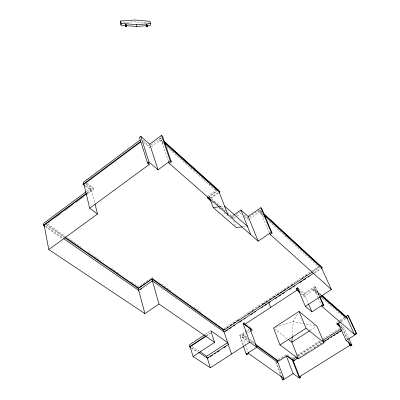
<?xml version="1.0" encoding="UTF-8"?>
<svg xmlns="http://www.w3.org/2000/svg" width="400" height="400" viewBox="0 0 400 400"><rect width="100%" height="100%" fill="white"/><g stroke="black" fill="none" stroke-linecap="round" stroke-linejoin="round"><path stroke-width="0.3" stroke-dasharray="2 1.5" d="M292.26 335.945L293.175 321.66L297.81 313.61M85.855 184.085L91.1 188.12L90.655 190.18L84.91 185.785M86.62 191.44L91.1 188.12M150.855 145.01L161.58 137.065M87.04 192.805L93.51 188.01L86.86 182.88M163.405 143.835L159.7 140.53L159.28 139.29L160.645 138.275L162.04 139.53M87.11 193.465L91.6 190.14L84.91 185.01M47.965 223.245L49.46 222.135M55.44 217.705L56.935 216.6M57.435 216.23L58.93 215.125M59.43 214.755L60.925 213.65M64.915 210.695L66.41 209.59M66.91 209.22L68.405 208.11M68.905 207.745L70.4 206.635M70.895 206.265L72.395 205.16M76.38 202.205L77.875 201.1M78.375 200.73L79.87 199.625M80.37 199.255L81.865 198.15M82.365 197.78L83.86 196.67M86.85 194.455L93.83 189.29L93.51 188.01M151.4 146.675L159.7 140.53M168.415 161.055L161.315 140.235L161.85 139.835L160.645 138.275M206.89 196.67L216.145 190.12M218.48 192.935L210.67 198.45L209.09 196.56L217.86 190.36M208.32 197.205L216.61 191.345L216.3 190.53M210.3 198.15L218.11 192.63M231.61 216.475L233.08 215.455M231.985 217.56L235.495 215.125M236 214.775L240.51 211.645M233.62 218.48L236.635 216.39M237.135 216.045L241.155 213.255M249.205 217.05L260.165 209.485M264.225 216.87L259.17 212.235L258.665 211.035L259.93 210.165L262.215 212.265M249.835 218.675L259.17 212.235M269.39 232.65L260.725 212.055L261.22 211.715L262.14 212.56M205.095 334.515L209.765 331.44M206.465 335.56L210.61 332.83M206.245 336.13L210.4 333.39M223.735 328.745L237.24 319.865M237.76 319.525L265.3 301.43M265.82 301.09L279.33 292.21M281.41 290.845L290.24 285.04M290.76 284.7L310.505 271.725M311.025 271.385L318.3 266.605M312.365 271.585L319.125 267.145M313.11 271.525L319.35 267.425L267.44 219.82M314.735 272.41L320.485 268.64M314.45 273.015L320.695 268.92M243.095 345.35L239.59 335.39L244.8 332M245.32 331.66L249.485 328.95M298.895 289.035L304.03 293.435L314.925 286.34L315.61 286.945L319.555 295.845M239.59 335.39L240.335 335.93L246.62 331.84M247.145 331.5L249.76 329.795M299.95 291.69L303.57 294.78L315.61 286.945M248.885 342.13L242.375 337.42L242.14 335.25L243.245 334.525L247.745 337.8M321.83 297.78L313.39 290.41L312.87 289.23L314.035 288.475L321.525 295.045M243.245 334.525L243.675 335.725L249.86 331.705M301.075 293.65L304.245 296.355L313.39 290.41M242.375 337.42L242.81 337.14L248.315 341.125M318.045 297.555L314.855 290.33L315.31 290.03L320.925 294.955M310.14 330.515L316.405 326.52M278.44 359.365L286.51 354.25L292.37 358.615M339.425 320.7L336.265 322.7L336.955 324.235M339.95 320.365L344.68 317.365M278.72 360.1L285.575 355.76M340.615 320.875L344.8 318.23M341.09 321.615L345.745 318.67M291.86 358.51L294.495 356.85M295.02 356.52L296.6 355.52M297.125 355.19L319.76 340.895M322.92 338.905L339.235 328.6M339.765 328.265L341.345 327.27L341.96 327.795L347.08 339.135M297.775 355.68L320.395 341.405M298.115 356.015L320.78 341.72M340.41 326.24L342.71 328.205L343.815 327.51L348.625 338.12M299.035 357.175L322.22 342.56M304.03 354.38L308.245 351.725M314.04 348.07L322.47 342.76M275.775 327.25L293.175 321.66L315.1 325.84M220.35 206.635L223.34 206.265M242.75 226.86L246.295 226.485M123.36 22.61L134.575 21.795L149.605 23.105M191.65 347.745L198.225 352.1M191.41 348.165L197.525 352.21M192.065 346.455L199.14 351.155M45.74 226.3L63.2 238.33M45.305 226.705L62.22 238.345M46.465 224.35L64.92 237.115M45.865 224.595L64.32 237.35M47.755 224.11L65.68 236.53M68.24 238.305L81.04 247.175M88.72 252.5L100.5 260.66M111.255 268.115L119.96 274.15M131.735 282.31L138.395 286.925L152.1 277.43L153.12 278.155M161.245 283.98L170.9 290.895M193.76 307.27L200.87 312.365M243.675 335.725L247.67 338.635M250.67 340.81L254.67 343.72M242.14 335.25L248.14 339.605M251.145 341.785L254.145 343.96M249.74 339.255L254.74 342.89M246.585 324.505L251.375 328.075M274.42 328.745L287.99 339.175M86.22 183.43L93.83 189.29M338.45 322.915L343.815 327.51M143.05 140.55L148.94 145.7M312.87 289.23L319.905 295.38M322.3 298.19L344.805 317.85M143.575 142.205L149.935 147.76L149.395 146.095M212.02 201.98L212.955 202.795M219.03 208.1L220.43 209.325M224.17 212.59L227.905 215.855M230.245 217.895L231.18 218.71M209.09 196.56L225.485 210.94M227.825 212.99L232.04 216.69L233.275 218.26M213.9 201.28L218.515 205.325M218.975 205.725L220.82 207.345M221.28 207.75L224.97 210.985M229.585 215.025L232.815 217.86M314.855 290.33L320.475 295.25M167.105 147.14L216.61 191.345M244.305 216.07L248.36 219.69L247.71 218.08L244.11 214.86M161.315 140.235L163.16 141.89M159.28 139.29L162.98 142.595M171.765 150.445L172.685 151.275M185.17 162.43L186.095 163.255M190.715 167.39L191.64 168.215M209.21 183.92L210.135 184.75M214.755 188.88L215.68 189.705M260.725 212.055L262.555 213.735M258.665 211.035L262.8 214.83M285.76 235.91L286.675 236.75M259.93 210.165L261.22 211.715M314.035 288.475L315.31 290.03M342.71 328.205L347.76 339.375M348.015 339.935L348.77 341.61M341.345 327.27L341.86 328.42M314.925 286.34L319.115 295.8M318.29 298.11L321.23 304.78M304.03 293.435L308.35 303.48M303.57 294.78L304.245 296.355M233.65 220.84L235.39 225.315M276.3 362.34L281.025 374.875M275.63 361.855L280.35 374.395M242.81 337.14L245.305 344.185M245.515 344.77L248.01 351.815M240.335 335.93L243.43 344.71M91.6 190.14L94.835 203.27"/><path stroke-width="0.6" d="M292.22 336.565L291.865 342.155L298.515 358.845L324.035 342.775L316.93 326.19L299.045 311.465L273.455 328L279.995 344.925L298.515 358.845M190.39 347.49L189.37 346.815L189.535 344.775L204.58 334.86M120.45 21.03L120.245 22.835L121.03 25.145L136.25 26.465L150.475 25.395L150.72 23.605L149.855 21.315L134.8 20L120.45 21.03L121.235 23.335L121.03 25.145M125.25 24.265L125.755 26.65L126.52 26.655L126.6 25.98L126.03 24.335L125.25 24.265L125.755 26.65M125.95 25.01L126.03 24.335M136.25 26.465L136.48 24.66L150.72 23.605M146.135 24.51L146.65 26.815L147.4 26.825L147.495 26.15L146.86 24.455L146.135 24.51L146.65 26.815M146.77 25.13L146.86 24.455M84.435 185.42L83 184.32L83.47 182.255L140.19 139.955M44.795 226.35L43.255 225.29L43.815 223.175L86.12 191.81M149.69 144.165L161.505 135.4L170.25 160.885L158.05 169.795L149.69 144.165L140.795 136.355L139.43 137.375L147.57 163.08L149.23 164.495L89.695 208.215L97.485 214.015L48.77 249.58L144.935 313.63L159 304.05L214.6 342.385L193.07 356.475L190.13 346.74L206.245 336.13M83 184.32L140.89 141.19M140.815 141.93L83.955 184.28L89.695 208.215M43.255 225.29L86.165 193.51M86.61 193.835L44.2 225.24L48.77 249.58M147.57 163.08L148.985 162.045L140.795 136.355M269.63 233.225L270.11 234.37L272.065 233.04L271.235 232.29L258.15 241.185L169.2 163.37L171.32 161.825L162.555 136.345L161.505 135.4M208.32 197.205L207.345 197.895L211.085 201.16M218.97 192.59L219.945 191.9L218.345 190.015L164.37 141.615M233.57 215.115L240.925 210.005L248.13 216.47L258.15 241.185M138.505 290.41L138.155 288.375L145.76 283.115M146.77 282.41L149.815 280.305M150.83 279.605L151.84 278.9L223.395 330.015L223.77 331.8M63.715 238.685L138.685 290.355L152.4 280.87L224.03 331.9L231.535 354.06M140.625 289.515L141.64 288.815M248.13 216.47L260.835 207.695L261.66 208.455L272.065 233.04M189.37 346.815L205.945 335.9M223.395 330.015L224.955 328.99M227.035 327.625L228.075 326.94M230.155 325.575L231.72 324.55M233.8 323.18L235.36 322.155M237.44 320.79L239 319.765M248.365 313.615L249.41 312.93M252.01 311.22L253.05 310.54M258.775 306.78L259.815 306.095M262.415 304.39L264.495 303.02M266.055 301.995L267.1 301.315M269.7 299.605L271.26 298.58M273.34 297.215L274.9 296.19M276.985 294.82L278.545 293.795M280.105 292.77L281.665 291.745M283.745 290.38L285.31 289.355M287.39 287.99L288.95 286.965M291.03 285.595L292.59 284.57M301.96 278.42L303 277.735M305.6 276.03L306.64 275.345M312.065 272.21L224.14 329.94L152.46 278.675L138.73 288.18L65.435 237.47M224.03 331.9L313.69 273.095M225.46 331.37L227.54 330.005M229.105 328.985L231.185 327.62M233.785 325.91L234.83 325.23M239.51 322.16L241.595 320.795M244.195 319.085L245.235 318.405M250.96 314.65L252.52 313.625M254.605 312.26L255.645 311.58M261.89 307.485L262.93 306.8M265.01 305.435L266.575 304.41M268.655 303.045L270.215 302.025M275.42 298.61L276.98 297.585M279.065 296.22L280.625 295.2M282.705 293.835L284.265 292.81M289.47 289.395L291.035 288.375M293.115 287.01L294.675 285.985M299.88 282.57L301.96 281.205M303.525 280.18L305.605 278.815M308.205 277.11L309.245 276.43M321.215 268.58L322.26 267.895L320.69 266.12L263.585 213.53M280.78 375.535L282.28 379.525L283.91 378.505L277.855 362.5L249.82 342.245L243.07 323.455L244.19 322.72L244.77 324.325L252.44 330.03L250.375 331.37M299.715 292.495L297 290.18L296.33 288.595L297.495 287.835L298.43 288.635M244.77 324.325L297 290.18M200.15 351.825L206.72 356.19L227.64 342.565L228.12 343.635M250.285 329.455L251.335 328.775M198.73 352.435L207.33 358.135L228.295 344.495M207.73 358.275L208.775 357.6M210.34 356.58L212.425 355.225M214.51 353.865L215.555 353.19M217.12 352.17L219.205 350.815M223.9 347.76L225.99 346.405M193.07 356.475L210.36 367.745L249.82 342.245M297.495 287.835L305.37 306.34L331.4 289.51L321.53 267.955L264.385 215.42M243.305 345.935L246.19 354.135L256.81 347.305L250.005 328.61L243.07 323.455M305.37 306.34L311.945 311.855L323.06 304.705L323.75 305.3L321.97 306.445L321.475 305.335M246.19 354.135L246.94 354.665L248.635 353.575L283.91 378.505M279.995 344.925L306.055 328.275L324.035 342.775M309.62 330.845L291.865 342.155L288.47 339.545M345.735 316.7L347.84 315.365L348.455 315.91L356.745 333.815L346.085 340.49L338.255 323.095M277.44 362.765L277.16 360.66L277.87 360.21M277.14 361.105L278.195 360.435M340.575 321.945L336.955 324.235L340.075 326.895M320.94 295.66L347.17 318.62L347.605 318.345L346.335 316.81L321.995 295.455M296.535 357.015L292.315 359.675L287.115 355.805L278.67 361.155L255.17 344.08M322.36 340.72L340.805 329.085M286.575 355.78L292.28 360.015L292.99 359.57M286.32 355.995L293.165 373.61L299.38 378.11L300.465 377.435L299.48 376.72L293.235 360.83L297.98 357.84M323.275 341.895L341.72 330.27M293.235 360.83L293.49 361.02L295.07 360.025M296.65 359.025L297.705 358.365M324.575 341.43L326.155 340.435M327.735 339.44L328.79 338.775M330.9 337.445L331.95 336.78M333.535 335.785L335.115 334.79M336.695 333.795L338.275 332.795M339.855 331.8L341.435 330.805M356.745 333.815L356.125 333.28L354.41 334.355L347.17 318.62M282.28 379.525L282.96 380L293.165 373.61M299.48 376.72L350.99 344.605M348.345 341.94L349.865 345.305L350.79 346.08L351.915 345.38L348.875 338.68M209.81 198.495L213.17 207.525L219.155 206.785M242.16 226.925L236.255 227.55L213.17 207.525M125.835 25.975L126.6 25.98M146.745 26.145L147.495 26.15M121.235 23.335L136.48 24.66M64.835 237.705L138.155 288.375M227.64 342.565L210.805 330.755L214.6 342.385M255.645 345.05L277.16 360.66M346.085 340.49L351.915 345.38M296.33 288.595L299.5 291.3M337.19 323.485L339.95 325.845M148.985 162.045L158.05 169.795M321.97 306.445L355.03 334.89M207.83 197.49L210.64 199.945M321.395 295.365L347.605 318.345M170.25 160.885L171.32 161.825M224.54 206.12L247.475 226.36M164.55 143.13L219.085 191.94L227.82 214.65M164.17 141.92L219.945 191.9M270.11 234.37L331.4 289.51M263.975 214.25L322.26 267.895M292.515 359L293.49 361.02M347.84 315.365L356.125 333.28M349.275 342.73L350.79 346.08M319.805 296.4L323.75 305.3M319.61 296.915L323.06 304.705M308.59 304.04L311.945 311.855M260.835 207.695L271.235 232.29M299.045 311.465L306.055 328.275M240.925 210.005L250.855 234.805M300.02 376.305L300.465 377.435M292.28 360.015L299.38 378.11M268.755 302.565L270.65 307.405M282.53 378.86L282.96 380M146.98 25.695L147.4 26.825M248.215 352.4L248.635 353.575M246.53 353.49L246.94 354.665M126.14 25.56L126.52 26.655M168.61 161.635L169.2 163.37M148.485 162.16L149.23 164.495M207.33 358.135L210.36 367.745M152.4 280.87L159 304.05M138.685 290.355L144.935 313.63M94.985 203.865L97.485 214.015M206.72 356.19L207.085 358.01M151.84 278.9L152.3 281.445"/></g></svg>
